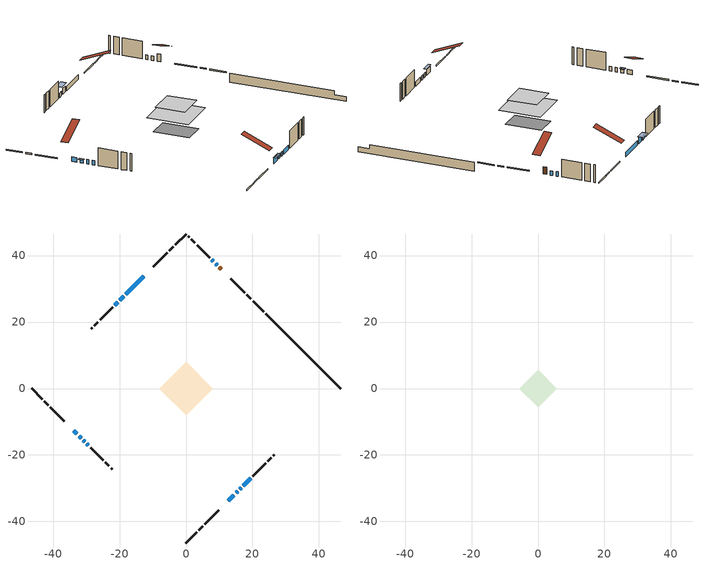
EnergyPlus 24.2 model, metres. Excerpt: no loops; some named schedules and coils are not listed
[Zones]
conditioned space
 floor adiabatic (AdiabaticFloorConstruction): -7.99,0 0,7.99 7.99,0 0,-7.99 z3.15
 floor foundation (Slab1 construction): -5.62,1.28 -1.28,5.62 5.62,-1.28 1.28,-5.62 z-1.68
 wall outside (RimJoist1 construction): 0,-46.48 3.16,-43.31 / -46.48,0 -43.31,-3.16 / 0,46.48 -3.16,43.31 / 23.34,23.14 20.17,26.3 z0.71:1.01
 wall outside (RimJoist2 construction): 3.82,-42.66 5.01,-41.46 / -42.66,-3.82 -41.46,-5.01 / -3.82,42.66 -5.01,41.46 / 19.52,26.96 18.33,28.15 z0.71:1.01
 wall outside (RimJoist3 construction): 5.67,-40.81 9.88,-36.59 / -40.81,-5.67 -36.59,-9.88 / -5.67,40.81 -9.88,36.59 / 17.67,28.81 13.45,33.02 z0.71:1.01
 wall outside (AdiabaticWallConstruction 1): 10.67,35.81 10.03,36.44 z0.71:2.74
 wall outside (AdiabaticWallConstruction): 12.67,-33.81 14.39,-32.08 z0.71:2.23; -12.67,33.81 -18.06,28.42 / 9.38,37.1 8.88,37.59 / 15.05,-31.43 15.54,-30.93 / -33.81,-12.67 -32.82,-13.66 / 8.23,38.25 7.8,38.68 / 16.2,-30.28 16.63,-29.84 / 17.29,-29.19 19.45,-27.03 / -30.9,-15.58 -30.46,-16.01 / -29.81,-16.67 -29.36,-17.12 / -20.52,25.96 -21.38,25.09 z0.71:1.93; -18.71,27.76 -19.86,26.61 z0.71:2.34; -32.16,-14.31 -31.55,-14.92 z0.71:1.57
 wall outside (Wall1 construction): 20.1,-26.37 23.92,-22.55 / -28.7,-17.78 -24.88,-21.59 / -22.04,24.44 -25.86,20.62 / 7.14,39.34 3.32,43.16 z0.71:5.59
 wall outside (Wall3 construction): 24.58,-21.9 25.62,-20.86 / -24.22,-22.25 -23.19,-23.29 / -26.51,19.96 -27.55,18.92 / 2.66,43.81 1.62,44.85 z0.71:5.59
 wall outside (Wall5 construction): 26.27,-20.2 26.59,-19.89 / -22.53,-23.95 -22.22,-24.26 / -28.21,18.27 -28.52,17.96 / 0.97,45.51 0.66,45.82 z0.71:5.59
 wall foundation (FoundationWall1 construction): 24,22.48,-1.68 24,22.48,0.71 44.23,2.25,0.71 44.23,2.25,-0.36 46.48,0,-0.36 46.48,0,-1.68
 window (WindowConstruction): 12.67,-33.81 14.39,-32.08 z0.71:2.23
 window (WindowConstruction 7): -12.67,33.81 -18.06,28.42 z0.71:1.93
 window (WindowConstruction 8): -18.71,27.76 -19.86,26.61 z0.71:2.33
 window (WindowConstruction 10): 9.38,37.1 8.89,37.59 z0.71:1.93
 window (WindowConstruction 11): 15.05,-31.43 15.54,-30.93 z0.71:1.93
 window (WindowConstruction 12): -33.81,-12.67 -32.82,-13.66 z0.71:1.93
 window (WindowConstruction 1): -32.16,-14.31 -31.55,-14.92 z0.71:1.57
 window (WindowConstruction 2): 8.23,38.25 7.8,38.68 z0.71:1.93
 window (WindowConstruction 3): 16.2,-30.28 16.63,-29.84 z0.71:1.93
 window (WindowConstruction 4): 17.29,-29.19 19.45,-27.03 z0.71:1.93
 window (WindowConstruction 5): -30.9,-15.58 -30.46,-16.01 z0.71:1.93
 window (WindowConstruction 6): -29.81,-16.67 -29.36,-17.12 z0.71:1.93
 window (WindowConstruction 9): -20.52,25.96 -21.38,25.1 z0.71:1.93
 door (Door): 10.67,35.81 10.04,36.44 z0.71:2.74
 ceiling adiabatic (AdiabaticFloorConstruction): 0,-7.99 7.99,0 0,7.99 -7.99,0 z3.15
attic - vented
 floor to conditioned space (Floor1 construction Reversed): -5.65,0 0,5.65 5.65,0 0,-5.65 z5.59
 roof outside (Roof1 construction): 12.01,-34.46,5.59 6.58,-29.03,8.79 5.11,-30.51,8.79 10.54,-35.93,5.59; -34.46,-12.01,5.59 -29.03,-6.58,8.79 -30.51,-5.11,8.79 -35.93,-10.54,5.59; -12.01,34.46,5.59 -6.58,29.03,8.79 -5.11,30.51,8.79 -10.54,35.93,5.59; 11.33,35.15,5.59 5.9,29.72,8.79 7.37,28.25,8.79 12.8,33.68,5.59
shading: 14.6,-31.87 12.46,-34.02 12.89,-34.45 15.04,-32.3 z2.53; -20.29,26.18 -18.28,28.19 -19.36,29.27 -21.37,27.26 z2.94; -31.34,-15.13 -32.37,-14.1 -32.81,-14.53 -31.77,-15.57 z1.87
[Building]
Building 1: Terrain=Suburbs
[Site:Location]
Quebec Intl AP_QC: Latitude {deg}=46.8; Longitude {deg}=-71.38; Time Zone {hr}=-5; Elevation {m}=74; Keep Site Location Information=Yes
[Site:GroundTemperature:Shallow]
0.0108218, -2.24938, -2.43038, -1.3578, 2.94801, 7.23376, 10.9493, 13.303, 13.5029, 11.5886, 7.96783, 3.81355
[Site:WaterMainsTemperature]
Calculation Method=Schedule; Temperature Schedule=mains temperature schedule
[Material] Roughness=Rough; Thermal Absorptance=0.9
Name | Thickness {m} | Conductivity {W/m-K} | Density {kg/m3} | Specific Heat {J/kg-K} | Solar Absorptance | Visible Absorptance
asphalt or fiberglass shingles | 0.00635 | 0.162714 | 1121.4 | 1465.45 | 0.4 | 0.4
ceiling loosefill ins | 0.254 | 0.0480833 | 16.02 | 1046.75 | 0.7 | 0.7
ceiling stud and cavity | 0.1397 | 0.181134 | 65.682 | 1177.47 | 0.7 | 0.7
concrete 4.0 in. | 0.1016 | 1.803125 | 2242.8 | 837.4 | 0.7 | 0.7
concrete 8.0 in. | 0.2032 | 1.803125 | 2242.8 | 837.4 | 0.7 | 0.7
door material | 0.04445 | 0.053851 | 512.64 | 1214.23 | 0.7 | 0.7
floor covering | 0.0127 | 0.0433444 | 54.468 | 1339.84 | 0.6 | 0.6
floor rigid ins; wall rigid ins 1 | 0.512978 | 0.029427 | 32.04 | 1214.23 | 0.7 | 0.7
floor stud and cavity | 0.1397 | 1.75129 | 37.0049 | 1207.88 | 0.7 | 0.7
furniture material conditioned space 1 | 0.1524 | 0.115458 | 640.8 | 1214.23 | 0.6 | 0.6
gypsum board | 0.0127 | 0.160291 | 801 | 837.4 | 0.6 | 0.6
osb sheathing 0.5 in. | 0.0127 | 0.115458 | 512.64 | 1214.23 | 0.7 | 0.7
osb sheathing 0.75 in. | 0.01905 | 0.115458 | 512.64 | 1214.23 | 0.7 | 0.7
osb sheathing 2.0 in. | 0.0508 | 0.115458 | 512.64 | 1214.23 | 0.7 | 0.7
rim joist rigid ins | 0.103632 | 0.029427 | 32.04 | 1214.23 | 0.7 | 0.7
rim joist stud and cavity | 0.0508 | 0.0385396 | 125.044 | 1163.47 | 0.6 | 0.6
rim joist stud and cavity 1 | 0.0508 | 0.0420812 | 125.044 | 1163.47 | 0.6 | 0.6
wall rigid ins | 0.051816 | 0.029427 | 32.04 | 1214.23 | 0.7 | 0.7
wall stud and cavity | 0.1397 | 0.169167 | 139.0536 | 1170.24 | 0.7 | 0.7
wall stud and cavity 1 | 0.1397 | 0.0967543 | 139.0536 | 1170.24 | 0.7 | 0.7
wall stud and cavity 2 | 0.1397 | 0.0799258 | 139.0536 | 1170.24 | 0.7 | 0.7
wall stud and cavity 3 | 0.0889 | 0.380278 | 52.3479 | 1209.89 | 0.7 | 0.7
wall stud and cavity 4 | 0.0889 | 0.391764 | 83.0341 | 1211.67 | 0.7 | 0.7
wood siding | 0.0254 | 0.102417 | 544.68 | 1172.36 | 0.4 | 0.4
wood siding 1; wood siding 2; wood siding 3 | 0.0254 | 0.102417 | 544.68 | 1172.36 | 0.7 | 0.7
[WindowMaterial:SimpleGlazingSystem]
Name | U-Factor {W/m2-K} | Solar Heat Gain Coefficient
WindowMaterial | 2.92474 | 0.62
WindowMaterial 1 | 2.97357 | 0.54
WindowMaterial 2 | 3.03376 | 0.49
WindowMaterial 3 | 2.97584 | 0.59
WindowMaterial 4 | 3.00253 | 0.51
WindowMaterial 5 | 2.89181 | 0.66
WindowMaterial 6 | 2.89578 | 0.69
WindowMaterial 7 | 3.30232 | 0.66
WindowMaterial 8 | 3.01104 | 0.51
[Construction]
AdiabaticFloorConstruction: floor stud and cavity, floor rigid ins, osb sheathing 0.75 in., floor covering
AdiabaticWallConstruction: wood siding 2, wall rigid ins 1, wall stud and cavity 3, gypsum board
AdiabaticWallConstruction 1: wood siding 3, wall rigid ins 1, wall stud and cavity 3, gypsum board
Door: door material
Floor1 construction Reversed: gypsum board, ceiling stud and cavity, ceiling loosefill ins
FoundationWall1 construction: concrete 8.0 in.
furniture construction conditioned space 1: furniture material conditioned space 1
PartitionWallConstruction: gypsum board, wall stud and cavity 4, gypsum board
RimJoist1 construction; RimJoist3 construction: wood siding 1, rim joist rigid ins, osb sheathing 2.0 in., rim joist stud and cavity
RimJoist2 construction: wood siding 1, rim joist rigid ins, osb sheathing 2.0 in., rim joist stud and cavity 1
Roof1 construction: asphalt or fiberglass shingles
Slab1 construction: concrete 4.0 in.
Wall1 construction: wood siding, wall rigid ins, osb sheathing 0.5 in., wall stud and cavity, gypsum board
Wall3 construction: wood siding, wall rigid ins, osb sheathing 0.5 in., wall stud and cavity 1, gypsum board
Wall5 construction: wood siding, osb sheathing 0.5 in., wall stud and cavity 2, gypsum board
WindowConstruction: WindowMaterial
WindowConstruction 1; WindowConstruction 2; WindowConstruction 5: WindowMaterial 1
WindowConstruction 10; WindowConstruction 11; WindowConstruction 12: WindowMaterial 8
WindowConstruction 3: WindowMaterial 2
WindowConstruction 4: WindowMaterial 3
WindowConstruction 6: WindowMaterial 4
WindowConstruction 7: WindowMaterial 5
WindowConstruction 8: WindowMaterial 6
WindowConstruction 9: WindowMaterial 7
[Zone] Multiplier=1; Part of Total Floor Area=Yes
Name | Volume {m3}
attic - vented | 32.7282
conditioned space | 492.4
[Space]
Name | Zone | Volume {m3}
attic - vented 1 | attic - vented | 32.7282
conditioned space 1 | conditioned space | 492.4
[ZoneInfiltration:EffectiveLeakageArea]
infil attic - vented 1: Zone or Space=attic - vented 1; Schedule=Always On Discrete; Effective Air Leakage Area {cm2}=2358.65; Stack Coefficient=0.000222492; Wind Coefficient=1.00781e-05
[ZoneMixing]
whole house fan mix: Zone or Space=attic - vented; Schedule=Always On Continuous; Design Flow Rate Calculation Method=Flow/Zone; Design Flow Rate {m3/s}=0; Source Zone or Space=conditioned space
[SurfaceProperty:ExposedFoundationPerimeter]
Slab1: Exposed Perimeter Calculation Method=TotalExposedPerimeter; Total Exposed Perimeter {m}=31.792
[InternalMass] Zone or ZoneList=conditioned space; Space or SpaceList=conditioned space 1
Name | Construction | Surface Area {m2}
furniture mass conditioned space 1 | furniture construction conditioned space 1 | 75.0801
partition wall mass | PartitionWallConstruction | 187.7
[Lights]
interior lighting: Zone or ZoneList or Space or SpaceList=conditioned space 1; Schedule=interior lighting schedule; Design Level Calculation Method=LightingLevel; Lighting Level {W}=343.2; Return Air Fraction=0; Fraction Radiant=0.6; Fraction Visible=0.2; Fraction Replaceable=1
[People]
occupants: Zone or ZoneList or Space or SpaceList=conditioned space 1; Number of People Schedule=occupants schedule; Number of People Calculation Method=People; Number of People=3; Fraction Radiant=0.314171; Sensible Heat Fraction=0.56303; Activity Level Schedule=occupants activity schedule; Carbon Dioxide Generation Rate {m3/s-W}=0; Enable ASHRAE 55 Comfort Warnings=No; Mean Radiant Temperature Calculation Type=EnclosureAveraged
[ElectricEquipment] Zone or ZoneList or Space or SpaceList=conditioned space 1; Design Level Calculation Method=EquipmentLevel
Name | Schedule | Design Level {W} | Fraction Latent | Fraction Radiant | Fraction Lost
clothes dryer | clothes dryer schedule | 140.772 | 0.015 | 0.081 | 0.85
clothes washer | clothes washer schedule | 32.1985 | 0.03 | 0.162 | 0.7
cooking range | cooking range schedule | 215.147 | 0.08 | 0.432 | 0.2
dishwasher | dishwasher schedule | 66.8632 | 0.3 | 0.18 | 0.4
fridge | fridge schedule | 72.9452 | 0 | 0.6 | 0
mech vent house fan | mech vent house fan schedule | 19.8133 | 0 | 0 | 0.5
mech vent house fan cfis | mech vent house fan cfis schedule | 0 | 0 | 0 | 0
mech vent range fan 0 | mech vent range fan 0 schedule | 57 | 0 | 0 | 1
misc plug loads | misc plug loads schedule | 494.7 | 0.045 | 0.513 | 0.1
whole house fan | Always On Discrete | 0 | 0 | 0 | 1
[OtherEquipment] Zone or ZoneList or Space or SpaceList=conditioned space 1; Design Level Calculation Method=EquipmentLevel
Name | Fuel Type | Schedule | Design Level {W} | Fraction Latent | Fraction Radiant | Fraction Lost
clothes dryer 1 | Electricity | clothes dryer schedule | 0 | 0.015 | 0.081 | 0.85
cooking range 1 | Electricity | cooking range schedule | 0 | 0.08 | 0.432 | 0.2
general water use latent | None | general water use schedule | 62.594 | 1 | 0 | 0
general water use sensible | None | general water use schedule | -61.6891 | 0 | 0.6 | 0
mech vent house fan latent load | None | Always On Discrete | 0 | 1 | 0 | 0
mech vent house fan sensible load | None | Always On Discrete | 0 | 0 | 0 | 0
water heater energy adjustment1 | Electricity | Always On Discrete | 0.01 | 0 | 0 | 1
[ZoneInfiltration:DesignFlowRate] Zone or ZoneList or Space or SpaceList=conditioned space 1; Schedule=Always On Discrete; Design Flow Rate Calculation Method=Flow/Zone; Design Flow Rate {m3/s}=0
infil flow; natural vent flow; whole house fan flow
[ZoneControl:Thermostat]
conditioned space Thermostat: Zone or ZoneList=conditioned space; Control Type Schedule=conditioned space Thermostat Schedule; Control 1=conditioned space temperature setpoint; Temperature Difference Between Cutout And Setpoint {deltaC}=0
[ThermostatSetpoint:DualSetpoint]
conditioned space temperature setpoint: Heating Setpoint Temperature Schedule=heating setpoint; Cooling Setpoint Temperature Schedule=cooling setpoint
[AirLoopHVAC:UnitarySystem]
unit heater unitary system: Control Type=Load; Controlling Zone or Thermostat Location=conditioned space; Dehumidification Control Type=None; Availability Schedule=Always On Discrete; Supply Fan=unit heater supply fan; Fan Placement=BlowThrough; Supply Air Fan Operating Mode Schedule=unit heater auto fan schedule; Heating Coil=unit heater htg coil; DX Heating Coil Sizing Ratio=1; Use DOAS DX Cooling Coil=No; Minimum Supply Air Temperature {C}=2; Latent Load Control=SensibleOnlyLoadControl; Cooling Supply Air Flow Rate Method=None; Heating Supply Air Flow Rate Method=SupplyAirFlowRate; Heating Supply Air Flow Rate {m3/s}=0.00141584; No Load Supply Air Flow Rate Method=SupplyAirFlowRate; No Load Supply Air Flow Rate {m3/s}=0; No Load Supply Air Flow Rate Control Set To Low Speed=Yes; Maximum Supply Air Temperature {C}=48.8889; Maximum Outdoor Dry-Bulb Temperature for Supplemental Heater Operation {C}=21; Ancillary On-Cycle Electric Power {W}=0; Ancillary Off-Cycle Electric Power {W}=0
[Zone equipment]
conditioned space: electric baseboard, unit heater unitary system
[Foundation:Kiva]
Foundation Kiva 1: Initial Indoor Air Temperature {C}=18; Wall Height Above Grade {m}=0.710001; Wall Depth Below Slab {m}=0.2032
[Foundation:Kiva:Settings]
Soil Conductivity {W/m-K}=0.849921; Soil Density {kg/m3}=1842.3; Soil Specific Heat {J/kg-K}=418.7; Ground Solar Absorptivity=0.9; Ground Thermal Absorptivity=0.9; Ground Surface Roughness {m}=0.03; Far-Field Width {m}=40; Deep-Ground Boundary Condition=ZeroFlux; Deep-Ground Depth {m}=40; Minimum Cell Dimension {m}=0.2; Maximum Cell Growth Coefficient=3; Simulation Timestep=Timestep
[Exterior:Lights]
exterior lighting: Schedule=exterior lighting schedule; Design Level {W}=75.6
[EnergyManagementSystem:Sensor] Output:Variable or Output:Meter Index Key=conditioned space
Name | Output:Variable or Output:Meter
conditioned_space_clg_unmet_s | Zone Cooling Setpoint Not Met Time
conditioned_space_htg_unmet_s | Zone Heating Setpoint Not Met Time
fridge_tin_s; tin_s; tin_s_1 | Zone Mean Air Temperature
tout_s | Zone Outdoor Air Drybulb Temperature
win_s | Zone Air Humidity Ratio
[Schedule:Constant]
Name | Hourly Value
Always On Continuous; mech vent house fan schedule; mech vent house fan cfis schedule; Always On Discrete | 1
occupants activity schedule | 117.228
fridge schedule; unit heater auto fan schedule | 0
[Schedule:Week:Daily]
interior lighting schedule Week Rule - Jan1-Jan27: interior lighting schedule day, interior lighting schedule day, interior lighting schedule day, interior lighting schedule day, interior lighting schedule day, interior lighting schedule day, interior lighting schedule day, interior lighting schedule default day, interior lighting schedule default day, interior lighting schedule default day, interior lighting schedule default day, interior lighting schedule default day
interior lighting schedule Week Rule - Jan28-Feb3: interior lighting schedule day, interior lighting schedule day, interior lighting schedule day, interior lighting schedule day, interior lighting schedule day 1, interior lighting schedule day 1, interior lighting schedule day 1, interior lighting schedule default day, interior lighting schedule default day, interior lighting schedule default day, interior lighting schedule default day, interior lighting schedule default day
interior lighting schedule Week Rule - Feb4-Feb24: interior lighting schedule day 1, interior lighting schedule day 1, interior lighting schedule day 1, interior lighting schedule day 1, interior lighting schedule day 1, interior lighting schedule day 1, interior lighting schedule day 1, interior lighting schedule default day, interior lighting schedule default day, interior lighting schedule default day, interior lighting schedule default day, interior lighting schedule default day
interior lighting schedule Week Rule - Feb25-Mar3: interior lighting schedule day 1, interior lighting schedule day 1, interior lighting schedule day 1, interior lighting schedule day 1, interior lighting schedule day 2, interior lighting schedule day 2, interior lighting schedule day 2, interior lighting schedule default day, interior lighting schedule default day, interior lighting schedule default day, interior lighting schedule default day, interior lighting schedule default day
interior lighting schedule Week Rule - Mar4-Mar31: interior lighting schedule day 2, interior lighting schedule day 2, interior lighting schedule day 2, interior lighting schedule day 2, interior lighting schedule day 2, interior lighting schedule day 2, interior lighting schedule day 2, interior lighting schedule default day, interior lighting schedule default day, interior lighting schedule default day, interior lighting schedule default day, interior lighting schedule default day
interior lighting schedule Week Rule - Apr1-Apr28: interior lighting schedule day 3, interior lighting schedule day 3, interior lighting schedule day 3, interior lighting schedule day 3, interior lighting schedule day 3, interior lighting schedule day 3, interior lighting schedule day 3, interior lighting schedule default day, interior lighting schedule default day, interior lighting schedule default day, interior lighting schedule default day, interior lighting schedule default day
interior lighting schedule Week Rule - Apr29-May5: interior lighting schedule day 3, interior lighting schedule day 3, interior lighting schedule day 4, interior lighting schedule day 4, interior lighting schedule day 4, interior lighting schedule day 4, interior lighting schedule day 4, interior lighting schedule default day, interior lighting schedule default day, interior lighting schedule default day, interior lighting schedule default day, interior lighting schedule default day
interior lighting schedule Week Rule - May6-May26: interior lighting schedule day 4, interior lighting schedule day 4, interior lighting schedule day 4, interior lighting schedule day 4, interior lighting schedule day 4, interior lighting schedule day 4, interior lighting schedule day 4, interior lighting schedule default day, interior lighting schedule default day, interior lighting schedule default day, interior lighting schedule default day, interior lighting schedule default day
interior lighting schedule Week Rule - May27-Jun2: interior lighting schedule day 4, interior lighting schedule day 4, interior lighting schedule day 4, interior lighting schedule day 4, interior lighting schedule day 4, interior lighting schedule day 5, interior lighting schedule day 5, interior lighting schedule default day, interior lighting schedule default day, interior lighting schedule default day, interior lighting schedule default day, interior lighting schedule default day
interior lighting schedule Week Rule - Jun3-Jun30: interior lighting schedule day 5, interior lighting schedule day 5, interior lighting schedule day 5, interior lighting schedule day 5, interior lighting schedule day 5, interior lighting schedule day 5, interior lighting schedule day 5, interior lighting schedule default day, interior lighting schedule default day, interior lighting schedule default day, interior lighting schedule default day, interior lighting schedule default day
interior lighting schedule Week Rule - Jul1-Jul28: interior lighting schedule day 6, interior lighting schedule day 6, interior lighting schedule day 6, interior lighting schedule day 6, interior lighting schedule day 6, interior lighting schedule day 6, interior lighting schedule day 6, interior lighting schedule default day, interior lighting schedule default day, interior lighting schedule default day, interior lighting schedule default day, interior lighting schedule default day
interior lighting schedule Week Rule - Jul29-Aug4: interior lighting schedule day 6, interior lighting schedule day 6, interior lighting schedule day 6, interior lighting schedule day 7, interior lighting schedule day 7, interior lighting schedule day 7, interior lighting schedule day 7, interior lighting schedule default day, interior lighting schedule default day, interior lighting schedule default day, interior lighting schedule default day, interior lighting schedule default day
interior lighting schedule Week Rule - Aug5-Aug25: interior lighting schedule day 7, interior lighting schedule day 7, interior lighting schedule day 7, interior lighting schedule day 7, interior lighting schedule day 7, interior lighting schedule day 7, interior lighting schedule day 7, interior lighting schedule default day, interior lighting schedule default day, interior lighting schedule default day, interior lighting schedule default day, interior lighting schedule default day
interior lighting schedule Week Rule - Aug26-Sep1: interior lighting schedule day 7, interior lighting schedule day 7, interior lighting schedule day 7, interior lighting schedule day 7, interior lighting schedule day 7, interior lighting schedule day 7, interior lighting schedule day 8, interior lighting schedule default day, interior lighting schedule default day, interior lighting schedule default day, interior lighting schedule default day, interior lighting schedule default day
interior lighting schedule Week Rule - Sep2-Sep29: interior lighting schedule day 8, interior lighting schedule day 8, interior lighting schedule day 8, interior lighting schedule day 8, interior lighting schedule day 8, interior lighting schedule day 8, interior lighting schedule day 8, interior lighting schedule default day, interior lighting schedule default day, interior lighting schedule default day, interior lighting schedule default day, interior lighting schedule default day
interior lighting schedule Week Rule - Sep30-Oct6: interior lighting schedule day 8, interior lighting schedule day 9, interior lighting schedule day 9, interior lighting schedule day 9, interior lighting schedule day 9, interior lighting schedule day 9, interior lighting schedule day 9, interior lighting schedule default day, interior lighting schedule default day, interior lighting schedule default day, interior lighting schedule default day, interior lighting schedule default day
interior lighting schedule Week Rule - Oct7-Oct27: interior lighting schedule day 9, interior lighting schedule day 9, interior lighting schedule day 9, interior lighting schedule day 9, interior lighting schedule day 9, interior lighting schedule day 9, interior lighting schedule day 9, interior lighting schedule default day, interior lighting schedule default day, interior lighting schedule default day, interior lighting schedule default day, interior lighting schedule default day
interior lighting schedule Week Rule - Oct28-Nov3: interior lighting schedule day 9, interior lighting schedule day 9, interior lighting schedule day 9, interior lighting schedule day 9, interior lighting schedule day 10, interior lighting schedule day 10, interior lighting schedule day 10, interior lighting schedule default day, interior lighting schedule default day, interior lighting schedule default day, interior lighting schedule default day, interior lighting schedule default day
interior lighting schedule Week Rule - Nov4-Nov24: interior lighting schedule day 10, interior lighting schedule day 10, interior lighting schedule day 10, interior lighting schedule day 10, interior lighting schedule day 10, interior lighting schedule day 10, interior lighting schedule day 10, interior lighting schedule default day, interior lighting schedule default day, interior lighting schedule default day, interior lighting schedule default day, interior lighting schedule default day
interior lighting schedule Week Rule - Nov25-Dec1: interior lighting schedule day 10, interior lighting schedule day 10, interior lighting schedule day 10, interior lighting schedule day 10, interior lighting schedule day 10, interior lighting schedule day 10, interior lighting schedule day 11, interior lighting schedule default day, interior lighting schedule default day, interior lighting schedule default day, interior lighting schedule default day, interior lighting schedule default day
interior lighting schedule Week Rule - Dec2-Dec31: interior lighting schedule day 11, interior lighting schedule day 11, interior lighting schedule day 11, interior lighting schedule day 11, interior lighting schedule day 11, interior lighting schedule day 11, interior lighting schedule day 11, interior lighting schedule default day, interior lighting schedule default day, interior lighting schedule default day, interior lighting schedule default day, interior lighting schedule default day
occupants schedule Week Rule - Jan1-Dec31: occupants schedule day, occupants schedule day, occupants schedule day, occupants schedule day, occupants schedule day, occupants schedule day, occupants schedule day, occupants schedule default day, occupants schedule default day, occupants schedule default day, occupants schedule default day, occupants schedule default day
clothes dryer schedule Week Rule - Jan1-Dec31: clothes dryer schedule day, clothes dryer schedule day, clothes dryer schedule day, clothes dryer schedule day, clothes dryer schedule day, clothes dryer schedule day, clothes dryer schedule day, clothes dryer schedule default day, clothes dryer schedule default day, clothes dryer schedule default day, clothes dryer schedule default day, clothes dryer schedule default day
clothes washer schedule Week Rule - Jan1-Dec31: clothes washer schedule day, clothes washer schedule day, clothes washer schedule day, clothes washer schedule day, clothes washer schedule day, clothes washer schedule day, clothes washer schedule day, clothes washer schedule default day, clothes washer schedule default day, clothes washer schedule default day, clothes washer schedule default day, clothes washer schedule default day
cooking range schedule Week Rule - Jan1-Dec31: cooking range schedule day, cooking range schedule day, cooking range schedule day, cooking range schedule day, cooking range schedule day, cooking range schedule day, cooking range schedule day, cooking range schedule default day, cooking range schedule default day, cooking range schedule default day, cooking range schedule default day, cooking range schedule default day
dishwasher schedule Week Rule - Jan1-Dec31: dishwasher schedule day, dishwasher schedule day, dishwasher schedule day, dishwasher schedule day, dishwasher schedule day, dishwasher schedule day, dishwasher schedule day, dishwasher schedule default day, dishwasher schedule default day, dishwasher schedule default day, dishwasher schedule default day, dishwasher schedule default day
mech vent range fan 0 schedule Week Rule - Jan1-Dec31: mech vent range fan 0 schedule day, mech vent range fan 0 schedule day, mech vent range fan 0 schedule day, mech vent range fan 0 schedule day, mech vent range fan 0 schedule day, mech vent range fan 0 schedule day, mech vent range fan 0 schedule day, mech vent range fan 0 schedule default day, mech vent range fan 0 schedule default day, mech vent range fan 0 schedule default day, mech vent range fan 0 schedule default day, mech vent range fan 0 schedule default day
misc plug loads schedule Week Rule - Jan1-Dec31: misc plug loads schedule day, misc plug loads schedule day, misc plug loads schedule day, misc plug loads schedule day, misc plug loads schedule day, misc plug loads schedule day, misc plug loads schedule day, misc plug loads schedule default day, misc plug loads schedule default day, misc plug loads schedule default day, misc plug loads schedule default day, misc plug loads schedule default day
general water use schedule Week Rule - Jan1-Dec31: general water use schedule day, general water use schedule day, general water use schedule day, general water use schedule day, general water use schedule day, general water use schedule day, general water use schedule day, general water use schedule default day, general water use schedule default day, general water use schedule default day, general water use schedule default day, general water use schedule default day
exterior lighting schedule Week Rule - Jan1-Jan27: exterior lighting schedule day, exterior lighting schedule day, exterior lighting schedule day, exterior lighting schedule day, exterior lighting schedule day, exterior lighting schedule day, exterior lighting schedule day, exterior lighting schedule default day, exterior lighting schedule default day, exterior lighting schedule default day, exterior lighting schedule default day, exterior lighting schedule default day
exterior lighting schedule Week Rule - Jan28-Feb3: exterior lighting schedule day, exterior lighting schedule day, exterior lighting schedule day, exterior lighting schedule day, exterior lighting schedule day 1, exterior lighting schedule day 1, exterior lighting schedule day 1, exterior lighting schedule default day, exterior lighting schedule default day, exterior lighting schedule default day, exterior lighting schedule default day, exterior lighting schedule default day
exterior lighting schedule Week Rule - Feb4-Feb24: exterior lighting schedule day 1, exterior lighting schedule day 1, exterior lighting schedule day 1, exterior lighting schedule day 1, exterior lighting schedule day 1, exterior lighting schedule day 1, exterior lighting schedule day 1, exterior lighting schedule default day, exterior lighting schedule default day, exterior lighting schedule default day, exterior lighting schedule default day, exterior lighting schedule default day
exterior lighting schedule Week Rule - Feb25-Mar3: exterior lighting schedule day 1, exterior lighting schedule day 1, exterior lighting schedule day 1, exterior lighting schedule day 1, exterior lighting schedule day 2, exterior lighting schedule day 2, exterior lighting schedule day 2, exterior lighting schedule default day, exterior lighting schedule default day, exterior lighting schedule default day, exterior lighting schedule default day, exterior lighting schedule default day
exterior lighting schedule Week Rule - Mar4-Mar31: exterior lighting schedule day 2, exterior lighting schedule day 2, exterior lighting schedule day 2, exterior lighting schedule day 2, exterior lighting schedule day 2, exterior lighting schedule day 2, exterior lighting schedule day 2, exterior lighting schedule default day, exterior lighting schedule default day, exterior lighting schedule default day, exterior lighting schedule default day, exterior lighting schedule default day
exterior lighting schedule Week Rule - Apr1-Apr28: exterior lighting schedule day 3, exterior lighting schedule day 3, exterior lighting schedule day 3, exterior lighting schedule day 3, exterior lighting schedule day 3, exterior lighting schedule day 3, exterior lighting schedule day 3, exterior lighting schedule default day, exterior lighting schedule default day, exterior lighting schedule default day, exterior lighting schedule default day, exterior lighting schedule default day
exterior lighting schedule Week Rule - Apr29-May5: exterior lighting schedule day 3, exterior lighting schedule day 3, exterior lighting schedule day 4, exterior lighting schedule day 4, exterior lighting schedule day 4, exterior lighting schedule day 4, exterior lighting schedule day 4, exterior lighting schedule default day, exterior lighting schedule default day, exterior lighting schedule default day, exterior lighting schedule default day, exterior lighting schedule default day
exterior lighting schedule Week Rule - May6-May26: exterior lighting schedule day 4, exterior lighting schedule day 4, exterior lighting schedule day 4, exterior lighting schedule day 4, exterior lighting schedule day 4, exterior lighting schedule day 4, exterior lighting schedule day 4, exterior lighting schedule default day, exterior lighting schedule default day, exterior lighting schedule default day, exterior lighting schedule default day, exterior lighting schedule default day
exterior lighting schedule Week Rule - May27-Jun2: exterior lighting schedule day 4, exterior lighting schedule day 4, exterior lighting schedule day 4, exterior lighting schedule day 4, exterior lighting schedule day 4, exterior lighting schedule day 5, exterior lighting schedule day 5, exterior lighting schedule default day, exterior lighting schedule default day, exterior lighting schedule default day, exterior lighting schedule default day, exterior lighting schedule default day
exterior lighting schedule Week Rule - Jun3-Jun30: exterior lighting schedule day 5, exterior lighting schedule day 5, exterior lighting schedule day 5, exterior lighting schedule day 5, exterior lighting schedule day 5, exterior lighting schedule day 5, exterior lighting schedule day 5, exterior lighting schedule default day, exterior lighting schedule default day, exterior lighting schedule default day, exterior lighting schedule default day, exterior lighting schedule default day
exterior lighting schedule Week Rule - Jul1-Jul28: exterior lighting schedule day 6, exterior lighting schedule day 6, exterior lighting schedule day 6, exterior lighting schedule day 6, exterior lighting schedule day 6, exterior lighting schedule day 6, exterior lighting schedule day 6, exterior lighting schedule default day, exterior lighting schedule default day, exterior lighting schedule default day, exterior lighting schedule default day, exterior lighting schedule default day
exterior lighting schedule Week Rule - Jul29-Aug4: exterior lighting schedule day 6, exterior lighting schedule day 6, exterior lighting schedule day 6, exterior lighting schedule day 7, exterior lighting schedule day 7, exterior lighting schedule day 7, exterior lighting schedule day 7, exterior lighting schedule default day, exterior lighting schedule default day, exterior lighting schedule default day, exterior lighting schedule default day, exterior lighting schedule default day
exterior lighting schedule Week Rule - Aug5-Aug25: exterior lighting schedule day 7, exterior lighting schedule day 7, exterior lighting schedule day 7, exterior lighting schedule day 7, exterior lighting schedule day 7, exterior lighting schedule day 7, exterior lighting schedule day 7, exterior lighting schedule default day, exterior lighting schedule default day, exterior lighting schedule default day, exterior lighting schedule default day, exterior lighting schedule default day
exterior lighting schedule Week Rule - Aug26-Sep1: exterior lighting schedule day 7, exterior lighting schedule day 7, exterior lighting schedule day 7, exterior lighting schedule day 7, exterior lighting schedule day 7, exterior lighting schedule day 7, exterior lighting schedule day 8, exterior lighting schedule default day, exterior lighting schedule default day, exterior lighting schedule default day, exterior lighting schedule default day, exterior lighting schedule default day
exterior lighting schedule Week Rule - Sep2-Sep29: exterior lighting schedule day 8, exterior lighting schedule day 8, exterior lighting schedule day 8, exterior lighting schedule day 8, exterior lighting schedule day 8, exterior lighting schedule day 8, exterior lighting schedule day 8, exterior lighting schedule default day, exterior lighting schedule default day, exterior lighting schedule default day, exterior lighting schedule default day, exterior lighting schedule default day
exterior lighting schedule Week Rule - Sep30-Oct6: exterior lighting schedule day 8, exterior lighting schedule day 9, exterior lighting schedule day 9, exterior lighting schedule day 9, exterior lighting schedule day 9, exterior lighting schedule day 9, exterior lighting schedule day 9, exterior lighting schedule default day, exterior lighting schedule default day, exterior lighting schedule default day, exterior lighting schedule default day, exterior lighting schedule default day
[Schedule:Year]
interior lighting schedule: interior lighting schedule Week Rule - Jan1-Jan27, 1, 1, 1, 27, interior lighting schedule Week Rule - Jan28-Feb3, 1, 28, 2, 3, interior lighting schedule Week Rule - Feb4-Feb24, 2, 4, 2, 24, interior lighting schedule Week Rule - Feb25-Mar3, 2, 25, 3, 3, interior lighting schedule Week Rule - Mar4-Mar31, 3, 4, 3, 31, interior lighting schedule Week Rule - Apr1-Apr28, 4, 1, 4, 28, interior lighting schedule Week Rule - Apr29-May5, 4, 29, 5, 5, interior lighting schedule Week Rule - May6-May26, 5, 6, 5, 26, interior lighting schedule Week Rule - May27-Jun2, 5, 27, 6, 2, interior lighting schedule Week Rule - Jun3-Jun30, 6, 3, 6, 30, interior lighting schedule Week Rule - Jul1-Jul28, 7, 1, 7, 28, interior lighting schedule Week Rule - Jul29-Aug4, 7, 29, 8, 4, interior lighting schedule Week Rule - Aug5-Aug25, 8, 5, 8, 25, interior lighting schedule Week Rule - Aug26-Sep1, 8, 26, 9, 1, interior lighting schedule Week Rule - Sep2-Sep29, 9, 2, 9, 29, interior lighting schedule Week Rule - Sep30-Oct6, 9, 30, 10, 6, interior lighting schedule Week Rule - Oct7-Oct27, 10, 7, 10, 27, interior lighting schedule Week Rule - Oct28-Nov3, 10, 28, 11, 3, interior lighting schedule Week Rule - Nov4-Nov24, 11, 4, 11, 24, interior lighting schedule Week Rule - Nov25-Dec1, 11, 25, 12, 1, interior lighting schedule Week Rule - Dec2-Dec31, 12, 2, 12, 31
occupants schedule: occupants schedule Week Rule - Jan1-Dec31, 1, 1, 12, 31
clothes dryer schedule: clothes dryer schedule Week Rule - Jan1-Dec31, 1, 1, 12, 31
clothes washer schedule: clothes washer schedule Week Rule - Jan1-Dec31, 1, 1, 12, 31
cooking range schedule: cooking range schedule Week Rule - Jan1-Dec31, 1, 1, 12, 31
dishwasher schedule: dishwasher schedule Week Rule - Jan1-Dec31, 1, 1, 12, 31
mech vent range fan 0 schedule: mech vent range fan 0 schedule Week Rule - Jan1-Dec31, 1, 1, 12, 31
misc plug loads schedule: misc plug loads schedule Week Rule - Jan1-Dec31, 1, 1, 12, 31
general water use schedule: general water use schedule Week Rule - Jan1-Dec31, 1, 1, 12, 31
exterior lighting schedule: exterior lighting schedule Week Rule - Jan1-Jan27, 1, 1, 1, 27, exterior lighting schedule Week Rule - Jan28-Feb3, 1, 28, 2, 3, exterior lighting schedule Week Rule - Feb4-Feb24, 2, 4, 2, 24, exterior lighting schedule Week Rule - Feb25-Mar3, 2, 25, 3, 3, exterior lighting schedule Week Rule - Mar4-Mar31, 3, 4, 3, 31, exterior lighting schedule Week Rule - Apr1-Apr28, 4, 1, 4, 28, exterior lighting schedule Week Rule - Apr29-May5, 4, 29, 5, 5, exterior lighting schedule Week Rule - May6-May26, 5, 6, 5, 26, exterior lighting schedule Week Rule - May27-Jun2, 5, 27, 6, 2, exterior lighting schedule Week Rule - Jun3-Jun30, 6, 3, 6, 30, exterior lighting schedule Week Rule - Jul1-Jul28, 7, 1, 7, 28, exterior lighting schedule Week Rule - Jul29-Aug4, 7, 29, 8, 4, exterior lighting schedule Week Rule - Aug5-Aug25, 8, 5, 8, 25, exterior lighting schedule Week Rule - Aug26-Sep1, 8, 26, 9, 1, exterior lighting schedule Week Rule - Sep2-Sep29, 9, 2, 9, 29, exterior lighting schedule Week Rule - Sep30-Oct6, 9, 30, 10, 6, exterior lighting schedule Week Rule - Oct7-Oct27, 10, 7, 10, 27, exterior lighting schedule Week Rule - Oct28-Nov3, 10, 28, 11, 3, exterior lighting schedule Week Rule - Nov4-Nov24, 11, 4, 11, 24, exterior lighting schedule Week Rule - Nov25-Dec1, 11, 25, 12, 1, exterior lighting schedule Week Rule - Dec2-Dec31, 12, 2, 12, 31
[Schedule:Compact]
conditioned space Thermostat Schedule: Through: 12/31, For: AllDays, Until: 24:00, 4
mains temperature schedule: Through: 01/01, For: AllDays, Until: 24:00, 5.175, Through: 01/02, For: AllDays, Until: 24:00, 5.10167, Through: 01/03, For: AllDays, Until: 24:00, 5.02889, Through: 01/04, For: AllDays, Until: 24:00, 4.95778, Through: 01/05, For: AllDays, Until: 24:00, 4.88778, Through: 01/06, For: AllDays, Until: 24:00, 4.81833, Through: 01/07, For: AllDays, Until: 24:00, 4.75056, Through: 01/08, For: AllDays, Until: 24:00, 4.68389, Through: 01/09, For: AllDays, Until: 24:00, 4.61833, Through: 01/10, For: AllDays, Until: 24:00, 4.55389, Through: 01/11, For: AllDays, Until: 24:00, 4.49056, Through: 01/12, For: AllDays, Until: 24:00, 4.42889, Through: 01/13, For: AllDays, Until: 24:00, 4.36778, Through: 01/14, For: AllDays, Until: 24:00, 4.30889, Through: 01/15, For: AllDays, Until: 24:00, 4.25056, Through: 01/16, For: AllDays, Until: 24:00, 4.19389, Through: 01/17, For: AllDays, Until: 24:00, 4.13833, Through: 01/18, For: AllDays, Until: 24:00, 4.08444, Through: 01/19, For: AllDays, Until: 24:00, 4.03167, Through: 01/20, For: AllDays, Until: 24:00, 3.98056, Through: 01/21, For: AllDays, Until: 24:00, 3.93056, Through: 01/22, For: AllDays, Until: 24:00, 3.88222, Through: 01/23, For: AllDays, Until: 24:00, 3.835, Through: 01/24, For: AllDays, Until: 24:00, 3.78944, Through: 01/25, For: AllDays, Until: 24:00, 3.74556, Through: 01/26, For: AllDays, Until: 24:00, 3.70278, Through: 01/27, For: AllDays, Until: 24:00, 3.66167, Through: 01/28, For: AllDays, Until: 24:00, 3.62167, Through: 01/29, For: AllDays, Until: 24:00, 3.58389, Through: 01/30, For: AllDays, Until: 24:00, 3.54722, Through: 01/31, For: AllDays, Until: 24:00, 3.51167, Through: 02/01, For: AllDays, Until: 24:00, 3.47833, Through: 02/02, For: AllDays, Until: 24:00, 3.44611, Through: 02/03, For: AllDays, Until: 24:00, 3.41556, Through: 02/04, For: AllDays, Until: 24:00, 3.38667, Through: 02/05, For: AllDays, Until: 24:00, 3.35944, Through: 02/06, For: AllDays, Until: 24:00, 3.33389, Through: 02/07, For: AllDays, Until: 24:00, 3.30944, Through: 02/08, For: AllDays, Until: 24:00, 3.28667, Through: 02/09, For: AllDays, Until: 24:00, 3.26611, Through: 02/10, For: AllDays, Until: 24:00, 3.24667, Through: 02/11, For: AllDays, Until: 24:00, 3.22889, Through: 02/12, For: AllDays, Until: 24:00, 3.21278, Through: 02/13, For: AllDays, Until: 24:00, 3.19833, Through: 02/14, For: AllDays, Until: 24:00, 3.18556, Through: 02/15, For: AllDays, Until: 24:00, 3.17389, Through: 02/16, For: AllDays, Until: 24:00, 3.16444, Through: 02/17, For: AllDays, Until: 24:00, 3.15667, Through: 02/18, For: AllDays, Until: 24:00, 3.15056, Through: 02/19, For: AllDays, Until: 24:00, 3.14556, Through: 02/20, For: AllDays, Until: 24:00, 3.14278, Through: 02/21, For: AllDays, Until: 24:00, 3.14111, Through: 02/22, For: AllDays, Until: 24:00, 3.14167, Through: 02/23, For: AllDays, Until: 24:00, 3.14333, Through: 02/24, For: AllDays, Until: 24:00, 3.14722, Through: 02/25, For: AllDays, Until: 24:00, 3.15222, Through: 02/26, For: AllDays, Until: 24:00, 3.15944, Through: 02/27, For: AllDays, Until: 24:00, 3.16778, Through: 02/28, For: AllDays, Until: 24:00, 3.17778, Through: 03/01, For: AllDays, Until: 24:00, 3.18944, Through: 03/02, For: AllDays, Until: 24:00, 3.20333, Through: 03/03, For: AllDays, Until: 24:00, 3.21833, Through: 03/04, For: AllDays, Until: 24:00, 3.235, Through: 03/05, For: AllDays, Until: 24:00, 3.25333, Through: 03/06, For: AllDays, Until: 24:00, 3.27333, Through: 03/07, For: AllDays, Until: 24:00, 3.29444, Through: 03/08, For: AllDays, Until: 24:00, 3.31778, Through: 03/09, For: AllDays, Until: 24:00, 3.34222, Through: 03/10, For: AllDays, Until: 24:00, 3.36889, Through: 03/11, For: AllDays, Until: 24:00, 3.39667, Through: 03/12, For: AllDays, Until: 24:00, 3.42611, Through: 03/13, For: AllDays, Until: 24:00, 3.45722, Through: 03/14, For: AllDays, Until: 24:00, 3.49, Through: 03/15, For: AllDays, Until: 24:00, 3.52389, Through: 03/16, For: AllDays, Until: 24:00, 3.55944, Through: 03/17, For: AllDays, Until: 24:00, 3.59667, Through: 03/18, For: AllDays, Until: 24:00, 3.63556, Through: 03/19, For: AllDays, Until: 24:00, 3.67556, Through: 03/20, For: AllDays, Until: 24:00, 3.71722, Through: 03/21, For: AllDays, Until: 24:00, 3.76056, Through: 03/22, For: AllDays, Until: 24:00, 3.80556, Through: 03/23, For: AllDays, Until: 24:00, 3.85111, Through: 03/24, For: AllDays, Until: 24:00, 3.89889, Through: 03/25, For: AllDays, Until: 24:00, 3.94778, Through: 03/26, For: AllDays, Until: 24:00, 3.99833, Through: 03/27, For: AllDays, Until: 24:00, 4.05, Through: 03/28, For: AllDays, Until: 24:00, 4.10333, Through: 03/29, For: AllDays, Until: 24:00, 4.15778, Through: 03/30, For: AllDays, Until: 24:00, 4.21333, Through: 03/31, For: AllDays, Until: 24:00, 4.27056, Through: 04/01, For: AllDays, Until: 24:00, 4.32944, Through: 04/02, For: AllDays, Until: 24:00, 4.38889, Through: 04/03, For: AllDays, Until: 24:00, 4.45, Through: 04/04, For: AllDays, Until: 24:00, 4.51222, Through: 04/05, For: AllDays, Until: 24:00, 4.57611, Through: 04/06, For: AllDays, Until: 24:00, 4.64056, Through: 04/07, For: AllDays, Until: 24:00, 4.70667, Through: 04/08, For: AllDays, Until: 24:00, 4.77389, Through: 04/09, For: AllDays, Until: 24:00, 4.84222, Through: 04/10, For: AllDays, Until: 24:00, 4.91167, Through: 04/11, For: AllDays, Until: 24:00, 4.98278, Through: 04/12, For: AllDays, Until: 24:00, 5.05444, Through: 04/13, For: AllDays, Until: 24:00, 5.12722, Through: 04/14, For: AllDays, Until: 24:00, 5.20111, Through: 04/15, For: AllDays, Until: 24:00, 5.27611, Through: 04/16, For: AllDays, Until: 24:00, 5.35167, Through: 04/17, For: AllDays, Until: 24:00, 5.42889, Through: 04/18, For: AllDays, Until: 24:00, 5.50667, Through: 04/19, For: AllDays, Until: 24:00, 5.58556, Through: 04/20, For: AllDays, Until: 24:00, 5.665, Through: 04/21, For: AllDays, Until: 24:00, 5.74611, Through: 04/22, For: AllDays, Until: 24:00, 5.82722, Through: 04/23, For: AllDays, Until: 24:00, 5.91, Through: 04/24, For: AllDays, Until: 24:00, 5.99278, Through: 04/25, For: AllDays, Until: 24:00, 6.07722, Through: 04/26, For: AllDays, Until: 24:00, 6.16167, Through: 04/27, For: AllDays, Until: 24:00, 6.24722, Through: 04/28, For: AllDays, Until: 24:00, 6.33389, Through: 04/29, For: AllDays, Until: 24:00, 6.42056, Through: 04/30, For: AllDays, Until: 24:00, 6.50833, Through: 05/01, For: AllDays, Until: 24:00, 6.59667, Through: 05/02, For: AllDays, Until: 24:00, 6.68556, Through: 05/03, For: AllDays, Until: 24:00, 6.775, Through: 05/04, For: AllDays, Until: 24:00, 6.86556, Through: 05/05, For: AllDays, Until: 24:00, 6.95611, Through: 05/06, For: AllDays, Until: 24:00, 7.04722, Through: 05/07, For: AllDays, Until: 24:00, 7.13889, Through: 05/08, For: AllDays, Until: 24:00, 7.23111, Through: 05/09, For: AllDays, Until: 24:00, 7.32333, Through: 05/10, For: AllDays, Until: 24:00, 7.41667, Through: 05/11, For: AllDays, Until: 24:00, 7.51, Through: 05/12, For: AllDays, Until: 24:00, 7.60389, Through: 05/13, For: AllDays, Until: 24:00, 7.69778, Through: 05/14, For: AllDays, Until: 24:00, 7.79222, Through: 05/15, For: AllDays, Until: 24:00, 7.88667, Through: 05/16, For: AllDays, Until: 24:00, 7.98167, Through: 05/17, For: AllDays, Until: 24:00, 8.07667, Through: 05/18, For: AllDays, Until: 24:00, 8.17167, Through: 05/19, For: AllDays, Until: 24:00, 8.26722, Through: 05/20, For: AllDays, Until: 24:00, 8.36278, Through: 05/21, For: AllDays, Until: 24:00, 8.45833, Through: 05/22, For: AllDays, Until: 24:00, 8.55444, Through: 05/23, For: AllDays, Until: 24:00, 8.65, Through: 05/24, For: AllDays, Until: 24:00, 8.74611, Through: 05/25, For: AllDays, Until: 24:00, 8.84167, Through: 05/26, For: AllDays, Until: 24:00, 8.93722, Through: 05/27, For: AllDays, Until: 24:00, 9.03333, Through: 05/28, For: AllDays, Until: 24:00, 9.12889, Through: 05/29, For: AllDays, Until: 24:00, 9.22389, Through: 05/30, For: AllDays, Until: 24:00, 9.31944, Through: 05/31, For: AllDays, Until: 24:00, 9.41444, Through: 06/01, For: AllDays, Until: 24:00, 9.50944, Through: 06/02, For: AllDays, Until: 24:00, 9.60389, Through: 06/03, For: AllDays, Until: 24:00, 9.69833, Through: 06/04, For: AllDays, Until: 24:00, 9.79278, Through: 06/05, For: AllDays, Until: 24:00, 9.88667, Through: 06/06, For: AllDays, Until: 24:00, 9.98, Through: 06/07, For: AllDays, Until: 24:00, 10.0728, Through: 06/08, For: AllDays, Until: 24:00, 10.1656, Through: 06/09, For: AllDays, Until: 24:00, 10.2578, Through: 06/10, For: AllDays, Until: 24:00, 10.3494, Through: 06/11, For: AllDays, Until: 24:00, 10.4411, Through: 06/12, For: AllDays, Until: 24:00, 10.5317, Through: 06/13, For: AllDays, Until: 24:00, 10.6222, Through: 06/14, For: AllDays, Until: 24:00, 10.7117, Through: 06/15, For: AllDays, Until: 24:00, 10.8006, Through: 06/16, For: AllDays, Until: 24:00, 10.8889, Through: 06/17, For: AllDays, Until: 24:00, 10.9772, Through: 06/18, For: AllDays, Until: 24:00, 11.0639, Through: 06/19, For: AllDays, Until: 24:00, 11.1506, Through: 06/20, For: AllDays, Until: 24:00, 11.2361, Through: 06/21, For: AllDays, Until: 24:00, 11.3211, Through: 06/22, For: AllDays, Until: 24:00, 11.4056, Through: 06/23, For: AllDays, Until: 24:00, 11.4889, Through: 06/24, For: AllDays, Until: 24:00, 11.5711, Through: 06/25, For: AllDays, Until: 24:00, 11.6533, Through: 06/26, For: AllDays, Until: 24:00, 11.7339, Through: 06/27, For: AllDays, Until: 24:00, 11.8139, Through: 06/28, For: AllDays, Until: 24:00, 11.8928, Through: 06/29, For: AllDays, Until: 24:00, 11.9711, Through: 06/30, For: AllDays, Until: 24:00, 12.0483, Through: 07/01, For: AllDays, Until: 24:00, 12.1244, Through: 07/02, For: AllDays, Until: 24:00, 12.1994, Through: 07/03, For: AllDays, Until: 24:00, 12.2733, Through: 07/04, For: AllDays, Until: 24:00, 12.3467, Through: 07/05, For: AllDays, Until: 24:00, 12.4183, Through: 07/06, For: AllDays, Until: 24:00, 12.4894, Through: 07/07, For: AllDays, Until: 24:00, 12.5589, Through: 07/08, For: AllDays, Until: 24:00, 12.6278, Through: 07/09, For: AllDays, Until: 24:00, 12.695, Through: 07/10, For: AllDays, Until: 24:00, 12.7617, Through: 07/11, For: AllDays, Until: 24:00, 12.8267, Through: 07/12, For: AllDays, Until: 24:00, 12.8906, Through: 07/13, For: AllDays, Until: 24:00, 12.9528, Through: 07/14, For: AllDays, Until: 24:00, 13.0144, Through: 07/15, For: AllDays, Until: 24:00, 13.0744, Through: 07/16, For: AllDays, Until: 24:00, 13.1333, Through: 07/17, For: AllDays, Until: 24:00, 13.1906, Through: 07/18, For: AllDays, Until: 24:00, 13.2467, Through: 07/19, For: AllDays, Until: 24:00, 13.3017, Through: 07/20, For: AllDays, Until: 24:00, 13.355, Through: 07/21, For: AllDays, Until: 24:00, 13.4072, Through: 07/22, For: AllDays, Until: 24:00, 13.4578, Through: 07/23, For: AllDays, Until: 24:00, 13.5067, Through: 07/24, For: AllDays, Until: 24:00, 13.5544, Through: 07/25, For: AllDays, Until: 24:00, 13.6011, Through: 07/26, For: AllDays, Until: 24:00, 13.6461, Through: 07/27, For: AllDays, Until: 24:00, 13.6894, Through: 07/28, For: AllDays, Until: 24:00, 13.7317, Through: 07/29, For: AllDays, Until: 24:00, 13.7722, Through: 07/30, For: AllDays, Until: 24:00, 13.8111, Through: 07/31, For: AllDays, Until: 24:00, 13.8489, Through: 08/01, For: AllDays, Until: 24:00, 13.8844, Through: 08/02, For: AllDays, Until: 24:00, 13.9189, Through: 08/03, For: AllDays, Until: 24:00, 13.9522, Through: 08/04, For: AllDays, Until: 24:00, 13.9833, Through: 08/05, For: AllDays, Until: 24:00, 14.0133, Through: 08/06, For: AllDays, Until: 24:00, 14.0411, Through: 08/07, For: AllDays, Until: 24:00, 14.0678, Through: 08/08, For: AllDays, Until: 24:00, 14.0933, Through: 08/09, For: AllDays, Until: 24:00, 14.1167, Through: 08/10, For: AllDays, Until: 24:00, 14.1383, Through: 08/11, For: AllDays, Until: 24:00, 14.1589, Through: 08/12, For: AllDays, Until: 24:00, 14.1772, Through: 08/13, For: AllDays, Until: 24:00, 14.1944, Through: 08/14, For: AllDays, Until: 24:00, 14.21, Through: 08/15, For: AllDays, Until: 24:00, 14.2233, Through: 08/16, For: AllDays, Until: 24:00, 14.2356, Through: 08/17, For: AllDays, Until: 24:00, 14.2461, Through: 08/18, For: AllDays, Until: 24:00, 14.255, Through: 08/19, For: AllDays, Until: 24:00, 14.2622, Through: 08/20, For: AllDays, Until: 24:00, 14.2678, Through: 08/21, For: AllDays, Until: 24:00, 14.2717, Through: 08/22, For: AllDays, Until: 24:00, 14.2739, Through: 08/23, For: AllDays, Until: 24:00, 14.2744, Through: 08/24, For: AllDays, Until: 24:00, 14.2733, Through: 08/25, For: AllDays, Until: 24:00, 14.2711, Through: 08/26, For: AllDays, Until: 24:00, 14.2667, Through: 08/27, For: AllDays, Until: 24:00, 14.2606, Through: 08/28, For: AllDays, Until: 24:00, 14.2528, Through: 08/29, For: AllDays, Until: 24:00, 14.2439, Through: 08/30, For: AllDays, Until: 24:00, 14.2328, Through: 08/31, For: AllDays, Until: 24:00, 14.2206, Through: 09/01, For: AllDays, Until: 24:00, 14.2061, Through: 09/02, For: AllDays, Until: 24:00, 14.1906, Through: 09/03, For: AllDays, Until: 24:00, 14.1728, Through: 09/04, For: AllDays, Until: 24:00, 14.1539, Through: 09/05, For: AllDays, Until: 24:00, 14.1333, Through: 09/06, For: AllDays, Until: 24:00, 14.1111, Through: 09/07, For: AllDays, Until: 24:00, 14.0872, Through: 09/08, For: AllDays, Until: 24:00, 14.0617, Through: 09/09, For: AllDays, Until: 24:00, 14.035, Through: 09/10, For: AllDays, Until: 24:00, 14.0061, Through: 09/11, For: AllDays, Until: 24:00, 13.9761, Through: 09/12, For: AllDays, Until: 24:00, 13.9444, Through: 09/13, For: AllDays, Until: 24:00, 13.9111, Through: 09/14, For: AllDays, Until: 24:00, 13.8761, Through: 09/15, For: AllDays, Until: 24:00, 13.84, Through: 09/16, For: AllDays, Until: 24:00, 13.8022, Through: 09/17, For: AllDays, Until: 24:00, 13.7628, Through: 09/18, For: AllDays, Until: 24:00, 13.7217, Through: 09/19, For: AllDays, Until: 24:00, 13.6794, Through: 09/20, For: AllDays, Until: 24:00, 13.6356, Through: 09/21, For: AllDays, Until: 24:00, 13.59, Through: 09/22, For: AllDays, Until: 24:00, 13.5433, Through: 09/23, For: AllDays, Until: 24:00, 13.4956, Through: 09/24, For: AllDays, Until: 24:00, 13.4456, Through: 09/25, For: AllDays, Until: 24:00, 13.395, Through: 09/26, For: AllDays, Until: 24:00, 13.3422, Through: 09/27, For: AllDays, Until: 24:00, 13.2883, Through: 09/28, For: AllDays, Until: 24:00, 13.2333, Through: 09/29, For: AllDays, Until: 24:00, 13.1772, Through: 09/30, For: AllDays, Until: 24:00, 13.1194, Through: 10/01, For: AllDays, Until: 24:00, 13.06, Through: 10/02, For: AllDays, Until: 24:00, 13, Through: 10/03, For: AllDays, Until: 24:00, 12.9383, Through: 10/04, For: AllDays, Until: 24:00, 12.8756, Through: 10/05, For: AllDays, Until: 24:00, 12.8111, Through: 10/06, For: AllDays, Until: 24:00, 12.7456, Through: 10/07, For: AllDays, Until: 24:00, 12.6794, Through: 10/08, For: AllDays, Until: 24:00, 12.6117, Through: 10/09, For: AllDays, Until: 24:00, 12.5428, Through: 10/10, For: AllDays, Until: 24:00, 12.4728, Through: 10/11, For: AllDays, Until: 24:00, 12.4017, Through: 10/12, For: AllDays, Until: 24:00, 12.3294, Through: 10/13, For: AllDays, Until: 24:00, 12.2561, Through: 10/14, For: AllDays, Until: 24:00, 12.1817, Through: 10/15, For: AllDays, Until: 24:00, 12.1061, Through: 10/16, For: AllDays, Until: 24:00, 12.03, Through: 10/17, For: AllDays, Until: 24:00, 11.9528, Through: 10/18, For: AllDays, Until: 24:00, 11.8744, Through: 10/19, For: AllDays, Until: 24:00, 11.795, Through: 10/20, For: AllDays, Until: 24:00, 11.715, Through: 10/21, For: AllDays, Until: 24:00, 11.6339, Through: 10/22, For: AllDays, Until: 24:00, 11.5517, Through: 10/23, For: AllDays, Until: 24:00, 11.4689, Through: 10/24, For: AllDays, Until: 24:00, 11.3856, Through: 10/25, For: AllDays, Until: 24:00, 11.3011, Through: 10/26, For: AllDays, Until: 24:00, 11.2161, Through: 10/27, For: AllDays, Until: 24:00, 11.13, Through: 10/28, For: AllDays, Until: 24:00, 11.0433, Through: 10/29, For: AllDays, Until: 24:00, 10.9561, Through: 10/30, For: AllDays, Until: 24:00, 10.8683, Through: 10/31, For: AllDays, Until: 24:00, 10.7794, Through: 11/01, For: AllDays, Until: 24:00, 10.6906, Through: 11/02, For: AllDays, Until: 24:00, 10.6006, Through: 11/03, For: AllDays, Until: 24:00, 10.51, Through: 11/04, For: AllDays, Until: 24:00, 10.4194, Through: 11/05, For: AllDays, Until: 24:00, 10.3278, Through: 11/06, For: AllDays, Until: 24:00, 10.2361, Through: 11/07, For: AllDays, Until: 24:00, 10.1439, Through: 11/08, For: AllDays, Until: 24:00, 10.0511, Through: 11/09, For: AllDays, Until: 24:00, 9.95778, Through: 11/10, For: AllDays, Until: 24:00, 9.86444, Through: 11/11, For: AllDays, Until: 24:00, 9.77056, Through: 11/12, For: AllDays, Until: 24:00, 9.67611, Through: 11/13, For: AllDays, Until: 24:00, 9.58167, Through: 11/14, For: AllDays, Until: 24:00, 9.48722, Through: 11/15, For: AllDays, Until: 24:00, 9.39222, Through: 11/16, For: AllDays, Until: 24:00, 9.29667, Through: 11/17, For: AllDays, Until: 24:00, 9.20167, Through: 11/18, For: AllDays, Until: 24:00, 9.10611, Through: 11/19, For: AllDays, Until: 24:00, 9.01056, Through: 11/20, For: AllDays, Until: 24:00, 8.915, Through: 11/21, For: AllDays, Until: 24:00, 8.81889, Through: 11/22, For: AllDays, Until: 24:00, 8.72333, Through: 11/23, For: AllDays, Until: 24:00, 8.62722, Through: 11/24, For: AllDays, Until: 24:00, 8.53167, Through: 11/25, For: AllDays, Until: 24:00, 8.43611, Through: 11/26, For: AllDays, Until: 24:00, 8.34, Through: 11/27, For: AllDays, Until: 24:00, 8.245, Through: 11/28, For: AllDays, Until: 24:00, 8.14944, Through: 11/29, For: AllDays, Until: 24:00, 8.05389, Through: 11/30, For: AllDays, Until: 24:00, 7.95889, Through: 12/01, For: AllDays, Until: 24:00, 7.86444, Through: 12/02, For: AllDays, Until: 24:00, 7.76944, Through: 12/03, For: AllDays, Until: 24:00, 7.67556, Through: 12/04, For: AllDays, Until: 24:00, 7.58167, Through: 12/05, For: AllDays, Until: 24:00, 7.48778, Through: 12/06, For: AllDays, Until: 24:00, 7.39444, Through: 12/07, For: AllDays, Until: 24:00, 7.30167, Through: 12/08, For: AllDays, Until: 24:00, 7.20889, Through: 12/09, For: AllDays, Until: 24:00, 7.11722, Through: 12/10, For: AllDays, Until: 24:00, 7.02556, Through: 12/11, For: AllDays, Until: 24:00, 6.93444, Through: 12/12, For: AllDays, Until: 24:00, 6.84389, Through: 12/13, For: AllDays, Until: 24:00, 6.75389, Through: 12/14, For: AllDays, Until: 24:00, 6.66444, Through: 12/15, For: AllDays, Until: 24:00, 6.57556, Through: 12/16, For: AllDays, Until: 24:00, 6.48778, Through: 12/17, For: AllDays, Until: 24:00, 6.4, Through: 12/18, For: AllDays, Until: 24:00, 6.31333, Through: 12/19, For: AllDays, Until: 24:00, 6.22722, Through: 12/20, For: AllDays, Until: 24:00, 6.14167, Through: 12/21, For: AllDays, Until: 24:00, 6.05722, Through: 12/22, For: AllDays, Until: 24:00, 5.97333, Through: 12/23, For: AllDays, Until: 24:00, 5.89, Through: 12/24, For: AllDays, Until: 24:00, 5.80778, Through: 12/25, For: AllDays, Until: 24:00, 5.72667, Through: 12/26, For: AllDays, Until: 24:00, 5.64611, Through: 12/27, For: AllDays, Until: 24:00, 5.56667, Through: 12/28, For: AllDays, Until: 24:00, 5.48833, Through: 12/29, For: AllDays, Until: 24:00, 5.41056, Through: 12/30, For: AllDays, Until: 24:00, 5.33389, Through: 12/31, For: AllDays, Until: 24:00, 5.25778
